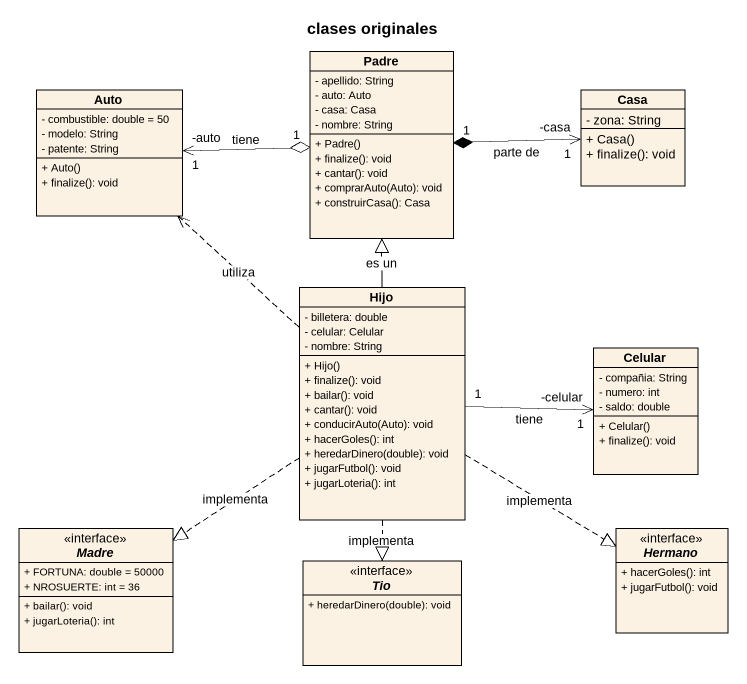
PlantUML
@startuml
title clases originales
hide circle
hide empty members
skinparam classAttributeIconSize 0
class Padre {
  - apellido: String
  - auto: Auto
  - casa: Casa
  - nombre: String
  + Padre()
  + finalize(): void
  + cantar(): void
  + comprarAuto(Auto): void
  + construirCasa(): Casa
}
class Auto {
  - combustible: double = 50
  - modelo: String
  - patente: String
  + Auto()
  + finalize(): void
}
class Casa {
  - zona: String
  + Casa()
  + finalize(): void
}
class Hijo {
  - billetera: double
  - celular: Celular
  - nombre: String
  + Hijo()
  + finalize(): void
  + bailar(): void
  + cantar(): void
  + conducirAuto(Auto): void
  + hacerGoles(): int
  + heredarDinero(double): void
  + jugarFutbol(): void
  + jugarLoteria(): int
}
class Celular {
  - compañia: String
  - numero: int
  - saldo: double
  + Celular()
  + finalize(): void
}
interface Madre <<interface>> {
  + FORTUNA: double = 50000
  + NROSUERTE: int = 36
  + bailar(): void
  + jugarLoteria(): int
}
interface Hermano <<interface>> {
  + hacerGoles(): int
  + jugarFutbol(): void
}
interface Tio <<interface>> {
  + heredarDinero(double): void
}
Auto "-auto\n1" <-right-o "1" Padre : tiene
Casa "-casa\n1" <-left-* "1" Padre : parte de
Hijo -up-|> Padre : es un
Hijo .up.> Auto : utiliza
Hijo "1" -right-> "-celular\n1" Celular : tiene
Hijo ..|> Madre : implementa
Hijo ..|> Hermano : implementa
Hijo ..|> Tio : implementa
@enduml
